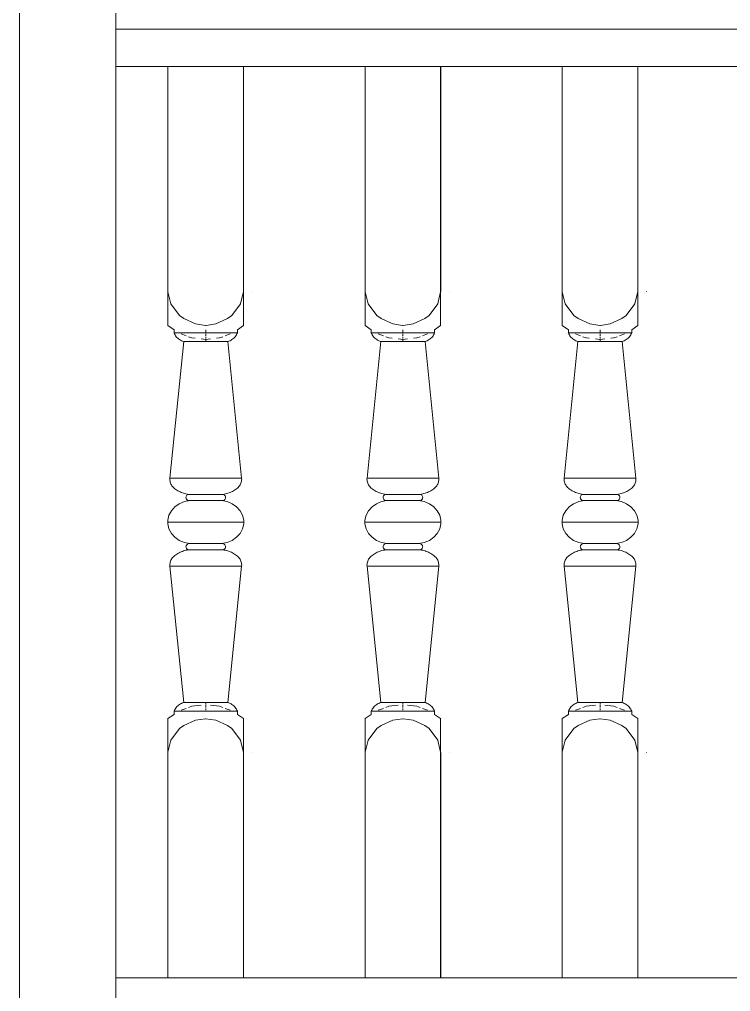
# Model space of a CAD drawing. Header units: inches. Extents: x 16.2 to 49.2, y 7.1 to 20.7.
# Drawn here: x 31.523 to 32.169, y 15.72 to 16.603 of the extents above; entities that cross this region are included whole.
import ezdxf

# ---------------------------------------------------------------- set-up
doc = ezdxf.new("R2010")
doc.units = ezdxf.units.IN
doc.header["$MEASUREMENT"] = 0
doc.layers.add('0inne_gulv', color=252, linetype='Continuous', lineweight=13)

# ---------------------------------------------------------------- blocks, each defined once
blk = doc.blocks.new('DEREK SMALL HOUSE fr')
for p, q in [((-2.19383, -2.69894), (-2.19383, -1.53596)), ((-2.10617, -1.58755), (-2.10617, -1.60499)), ((-2.10617, -1.63888), (-2.10617, -1.60499)), ((-2.10617, -1.60499), (-0.79627, -1.60499)), ((-2.10617, -1.63888), (-2.05891, -1.63888)), ((-2.10617, -2.46674), (-2.10617, -1.63888)), ((-2.10617, -1.63888), (-2.05891, -1.63888)), ((-2.05891, -1.63888), (-1.99029, -1.63888)), ((-2.05891, -1.63888), (-2.05891, -1.84371)), ((-1.99029, -1.84342), (-1.99029, -1.63888)), ((-1.99029, -1.63888), (-1.99024, -1.63888)), ((-1.99029, -1.63888), (-1.87981, -1.63888)), ((-1.99024, -1.84342), (-1.99024, -1.63888)), ((-1.99024, -1.63888), (-1.87981, -1.63888)), ((-1.99024, -1.84342), (-1.99024, -1.63888)), ((-1.87981, -1.63888), (-1.8112, -1.63888)), ((-1.87981, -1.63888), (-1.87981, -1.84371)), ((-1.8112, -1.84342), (-1.8112, -1.63888)), ((-1.8112, -1.63888), (-1.81114, -1.63888)), ((-1.8112, -1.63888), (-1.70072, -1.63888)), ((-1.81114, -1.84342), (-1.81114, -1.63888)), ((-1.81114, -1.63888), (-1.70072, -1.63888)), ((-1.81114, -1.84342), (-1.81114, -1.63888)), ((-1.70072, -1.63888), (-1.6321, -1.63888)), ((-1.70072, -1.63888), (-1.70072, -1.84371)), ((-1.6321, -1.84342), (-1.6321, -1.63888)), ((-1.6321, -1.63888), (-1.63205, -1.63888)), ((-1.6321, -1.63888), (-1.52162, -1.63888)), ((-1.63205, -1.84342), (-1.63205, -1.63888)), ((-1.63205, -1.63888), (-1.52162, -1.63888)), ((-1.63205, -1.84342), (-1.63205, -1.63888)), ((-2.05628, -1.85467), (-2.05891, -1.84371)), ((-2.05891, -1.87426), (-2.05891, -1.84371)), ((-1.99029, -1.8438), (-1.99259, -1.85321)), ((-1.99029, -1.84342), (-1.99031, -1.84349)), ((-1.99029, -1.84346), (-1.99031, -1.84349)), ((-1.99031, -1.84349), (-1.99029, -1.84361)), ((-1.99024, -1.84342), (-1.99029, -1.84342)), ((-1.99029, -1.84346), (-1.99029, -1.84342)), ((-1.99029, -1.84359), (-1.99029, -1.84342)), ((-1.99024, -1.84342), (-1.99029, -1.84342)), ((-1.99029, -1.84366), (-1.99029, -1.84359)), ((-1.99029, -1.84361), (-1.99029, -1.84366)), ((-1.99029, -1.84371), (-1.99029, -1.84366)), ((-1.99029, -1.8438), (-1.99029, -1.84371)), ((-1.99029, -1.87426), (-1.99029, -1.8438)), ((-1.99027, -1.84342), (-1.99024, -1.84342)), ((-1.98256, -1.84342), (-1.98253, -1.84342)), ((-1.87718, -1.85467), (-1.87981, -1.84371)), ((-1.87981, -1.87426), (-1.87981, -1.84371)), ((-1.8112, -1.8438), (-1.81349, -1.85321)), ((-1.8112, -1.84342), (-1.81122, -1.84349)), ((-1.8112, -1.84346), (-1.81122, -1.84349)), ((-1.81122, -1.84349), (-1.8112, -1.84361)), ((-1.81114, -1.84342), (-1.8112, -1.84342)), ((-1.8112, -1.84346), (-1.8112, -1.84342)), ((-1.8112, -1.84359), (-1.8112, -1.84342)), ((-1.81114, -1.84342), (-1.8112, -1.84342)), ((-1.8112, -1.84366), (-1.8112, -1.84359)), ((-1.8112, -1.84361), (-1.8112, -1.84366)), ((-1.8112, -1.84371), (-1.8112, -1.84366)), ((-1.8112, -1.8438), (-1.8112, -1.84371)), ((-1.8112, -1.87426), (-1.8112, -1.8438)), ((-1.81117, -1.84342), (-1.81114, -1.84342)), ((-1.80346, -1.84342), (-1.80343, -1.84342)), ((-1.69809, -1.85467), (-1.70072, -1.84371)), ((-1.70072, -1.87426), (-1.70072, -1.84371)), ((-1.6321, -1.8438), (-1.6344, -1.85321)), ((-1.6321, -1.84342), (-1.63212, -1.84349)), ((-1.6321, -1.84346), (-1.63212, -1.84349)), ((-1.63212, -1.84349), (-1.6321, -1.84361)), ((-1.63205, -1.84342), (-1.6321, -1.84342)), ((-1.6321, -1.84346), (-1.6321, -1.84342)), ((-1.6321, -1.84359), (-1.6321, -1.84342)), ((-1.63205, -1.84342), (-1.6321, -1.84342)), ((-1.6321, -1.84366), (-1.6321, -1.84359)), ((-1.6321, -1.84361), (-1.6321, -1.84366)), ((-1.6321, -1.84371), (-1.6321, -1.84366)), ((-1.6321, -1.8438), (-1.6321, -1.84371)), ((-1.6321, -1.87426), (-1.6321, -1.8438)), ((-1.63208, -1.84342), (-1.63205, -1.84342)), ((-1.62437, -1.84342), (-1.62434, -1.84342)), ((-1.99259, -1.85321), (-1.99293, -1.85467)), ((-1.81349, -1.85321), (-1.81384, -1.85467)), ((-1.6344, -1.85321), (-1.63474, -1.85467)), ((-2.05628, -1.85467), (-2.04839, -1.86519)), ((-1.99293, -1.85467), (-2.00082, -1.86519)), ((-1.99029, -1.85758), (-1.99024, -1.85758)), ((-1.87718, -1.85467), (-1.8693, -1.86519)), ((-1.81384, -1.85467), (-1.82172, -1.86519)), ((-1.8112, -1.85758), (-1.81114, -1.85758)), ((-1.69809, -1.85467), (-1.6902, -1.86519)), ((-1.63474, -1.85467), (-1.64263, -1.86519)), ((-1.6321, -1.85758), (-1.63205, -1.85758)), ((-2.04839, -1.86519), (-2.04442, -1.86804)), ((-2.04442, -1.86804), (-2.0338, -1.87285)), ((-2.00479, -1.86804), (-2.01541, -1.87285)), ((-2.00479, -1.86804), (-2.00082, -1.86519)), ((-1.8693, -1.86519), (-1.86533, -1.86804)), ((-1.86533, -1.86804), (-1.85471, -1.87285)), ((-1.82569, -1.86804), (-1.83631, -1.87285)), ((-1.82569, -1.86804), (-1.82172, -1.86519)), ((-1.6902, -1.86519), (-1.68623, -1.86804)), ((-1.68623, -1.86804), (-1.67561, -1.87285)), ((-1.6466, -1.86804), (-1.65722, -1.87285)), ((-1.6466, -1.86804), (-1.64263, -1.86519)), ((-2.05897, -1.87422), (-2.05891, -1.87426)), ((-2.05891, -1.87426), (-2.05328, -1.87815)), ((-2.05328, -1.87815), (-2.05328, -1.881)), ((-2.02491, -1.87422), (-2.0338, -1.87285)), ((-2.02461, -1.87425), (-2.02491, -1.87422)), ((-2.02461, -1.87425), (-2.0243, -1.87422)), ((-2.02461, -1.87425), (-2.02461, -1.87422)), ((-2.02457, -1.87813), (-2.02457, -1.881)), ((-2.01541, -1.87285), (-2.0243, -1.87422)), ((-1.99586, -1.8781), (-1.99029, -1.87426)), ((-1.99586, -1.8781), (-1.99586, -1.881)), ((-1.99029, -1.87426), (-1.99024, -1.87422)), ((-1.87987, -1.87422), (-1.87981, -1.87426)), ((-1.87981, -1.87426), (-1.87419, -1.87815)), ((-1.87419, -1.87815), (-1.87419, -1.881)), ((-1.84581, -1.87422), (-1.85471, -1.87285)), ((-1.84551, -1.87425), (-1.84581, -1.87422)), ((-1.84551, -1.87425), (-1.84521, -1.87422)), ((-1.84551, -1.87425), (-1.84551, -1.87422)), ((-1.84548, -1.87813), (-1.84548, -1.881)), ((-1.83631, -1.87285), (-1.84521, -1.87422)), ((-1.81677, -1.8781), (-1.8112, -1.87426)), ((-1.81677, -1.8781), (-1.81676, -1.881)), ((-1.8112, -1.87426), (-1.81115, -1.87422)), ((-1.70078, -1.87422), (-1.70072, -1.87426)), ((-1.70072, -1.87426), (-1.69509, -1.87815)), ((-1.69509, -1.87815), (-1.69509, -1.881)), ((-1.66672, -1.87422), (-1.67561, -1.87285)), ((-1.66642, -1.87425), (-1.66672, -1.87422)), ((-1.66642, -1.87425), (-1.66611, -1.87422)), ((-1.66642, -1.87425), (-1.66642, -1.87422)), ((-1.66638, -1.87813), (-1.66638, -1.881)), ((-1.65722, -1.87285), (-1.66611, -1.87422)), ((-1.63767, -1.8781), (-1.6321, -1.87426)), ((-1.63767, -1.8781), (-1.63767, -1.881)), ((-1.6321, -1.87426), (-1.63205, -1.87422)), ((-2.04464, -1.88887), (-2.05717, -2.01288)), ((-2.05328, -1.881), (-2.05292, -1.8819)), ((-2.05328, -1.881), (-2.02457, -1.881)), ((-2.05292, -1.8819), (-2.05248, -1.88277)), ((-2.05248, -1.88277), (-2.05196, -1.8836)), ((-2.05196, -1.8836), (-2.05138, -1.8844)), ((-2.05138, -1.8844), (-2.05072, -1.88515)), ((-2.05072, -1.88515), (-2.05001, -1.88586)), ((-2.05001, -1.88586), (-2.04923, -1.88651)), ((-2.04923, -1.88651), (-2.0484, -1.88711)), ((-2.0484, -1.88711), (-2.04752, -1.88765)), ((-2.04752, -1.88765), (-2.0466, -1.88812)), ((-2.04693, -1.8819), (-2.04235, -1.8836)), ((-2.0466, -1.88812), (-2.04563, -1.88853)), ((-2.04563, -1.88853), (-2.04464, -1.88887)), ((-2.0045, -1.88887), (-2.04464, -1.88887)), ((-2.04021, -1.8844), (-2.03721, -1.88552)), ((-2.03721, -1.88552), (-2.03434, -1.88586)), ((-2.02885, -1.88651), (-2.02465, -1.88701)), ((-2.02457, -1.881), (-1.99586, -1.881)), ((-2.02457, -1.8836), (-2.02457, -1.8819)), ((-2.02457, -1.88586), (-2.02457, -1.8844)), ((-2.02457, -1.88701), (-2.02037, -1.88651)), ((-2.02457, -1.88701), (-2.02457, -1.88651)), ((-2.02457, -1.88887), (-2.02457, -1.88701)), ((-2.01487, -1.88586), (-2.012, -1.88552)), ((-2.012, -1.88552), (-2.009, -1.8844)), ((-2.00686, -1.8836), (-2.00228, -1.8819)), ((-2.00351, -1.88853), (-2.0045, -1.88887)), ((-2.0045, -1.88887), (-1.99197, -2.01288)), ((-2.00255, -1.88812), (-2.00351, -1.88853)), ((-2.00162, -1.88765), (-2.00255, -1.88812)), ((-2.00074, -1.88711), (-2.00162, -1.88765)), ((-1.99991, -1.88651), (-2.00074, -1.88711)), ((-1.99914, -1.88586), (-1.99991, -1.88651)), ((-1.99842, -1.88515), (-1.99914, -1.88586)), ((-1.99777, -1.8844), (-1.99842, -1.88515)), ((-1.99718, -1.8836), (-1.99777, -1.8844)), ((-1.99666, -1.88277), (-1.99718, -1.8836)), ((-1.99622, -1.8819), (-1.99666, -1.88277)), ((-1.99586, -1.881), (-1.99622, -1.8819)), ((-1.86554, -1.88887), (-1.87808, -2.01288)), ((-1.87419, -1.881), (-1.87382, -1.8819)), ((-1.87419, -1.881), (-1.84548, -1.881)), ((-1.87382, -1.8819), (-1.87338, -1.88277)), ((-1.87338, -1.88277), (-1.87287, -1.8836)), ((-1.87287, -1.8836), (-1.87228, -1.8844)), ((-1.87228, -1.8844), (-1.87163, -1.88515)), ((-1.87163, -1.88515), (-1.87091, -1.88586)), ((-1.87091, -1.88586), (-1.87013, -1.88651)), ((-1.87013, -1.88651), (-1.8693, -1.88711)), ((-1.8693, -1.88711), (-1.86842, -1.88765)), ((-1.86842, -1.88765), (-1.8675, -1.88812)), ((-1.86784, -1.8819), (-1.86326, -1.8836)), ((-1.8675, -1.88812), (-1.86654, -1.88853)), ((-1.86654, -1.88853), (-1.86554, -1.88887)), ((-1.82541, -1.88887), (-1.86554, -1.88887)), ((-1.86112, -1.8844), (-1.85812, -1.88552)), ((-1.85812, -1.88552), (-1.85525, -1.88586)), ((-1.84975, -1.88651), (-1.84555, -1.88701)), ((-1.84548, -1.881), (-1.81676, -1.881)), ((-1.84548, -1.8836), (-1.84548, -1.8819)), ((-1.84548, -1.88586), (-1.84548, -1.8844)), ((-1.84548, -1.88701), (-1.84548, -1.88651)), ((-1.84548, -1.88887), (-1.84548, -1.88701)), ((-1.84547, -1.88701), (-1.84127, -1.88651)), ((-1.83577, -1.88586), (-1.83291, -1.88552)), ((-1.83291, -1.88552), (-1.8299, -1.8844)), ((-1.82776, -1.8836), (-1.82319, -1.8819)), ((-1.82441, -1.88853), (-1.82541, -1.88887)), ((-1.82541, -1.88887), (-1.81288, -2.01288)), ((-1.82345, -1.88812), (-1.82441, -1.88853)), ((-1.82253, -1.88765), (-1.82345, -1.88812)), ((-1.82165, -1.88711), (-1.82253, -1.88765)), ((-1.82082, -1.88651), (-1.82165, -1.88711)), ((-1.82004, -1.88586), (-1.82082, -1.88651)), ((-1.81933, -1.88515), (-1.82004, -1.88586)), ((-1.81867, -1.8844), (-1.81933, -1.88515)), ((-1.81809, -1.8836), (-1.81867, -1.8844)), ((-1.81757, -1.88277), (-1.81809, -1.8836)), ((-1.81713, -1.8819), (-1.81757, -1.88277)), ((-1.81676, -1.881), (-1.81713, -1.8819)), ((-1.68645, -1.88887), (-1.69898, -2.01288)), ((-1.69509, -1.881), (-1.69473, -1.8819)), ((-1.69509, -1.881), (-1.66638, -1.881)), ((-1.69473, -1.8819), (-1.69429, -1.88277)), ((-1.69429, -1.88277), (-1.69377, -1.8836)), ((-1.69377, -1.8836), (-1.69319, -1.8844)), ((-1.69319, -1.8844), (-1.69253, -1.88515)), ((-1.69253, -1.88515), (-1.69182, -1.88586)), ((-1.69182, -1.88586), (-1.69104, -1.88651)), ((-1.69104, -1.88651), (-1.69021, -1.88711)), ((-1.69021, -1.88711), (-1.68933, -1.88765)), ((-1.68933, -1.88765), (-1.68841, -1.88812)), ((-1.68874, -1.8819), (-1.68416, -1.8836)), ((-1.68841, -1.88812), (-1.68744, -1.88853)), ((-1.68744, -1.88853), (-1.68645, -1.88887)), ((-1.64631, -1.88887), (-1.68645, -1.88887)), ((-1.68203, -1.8844), (-1.67902, -1.88552)), ((-1.67902, -1.88552), (-1.67615, -1.88586)), ((-1.67066, -1.88651), (-1.66646, -1.88701)), ((-1.66638, -1.881), (-1.63767, -1.881)), ((-1.66638, -1.8836), (-1.66638, -1.8819)), ((-1.66638, -1.88586), (-1.66638, -1.8844)), ((-1.66638, -1.88701), (-1.66218, -1.88651)), ((-1.66638, -1.88701), (-1.66638, -1.88651)), ((-1.66638, -1.88887), (-1.66638, -1.88701)), ((-1.65668, -1.88586), (-1.65381, -1.88552)), ((-1.65381, -1.88552), (-1.65081, -1.8844)), ((-1.64867, -1.8836), (-1.64409, -1.8819)), ((-1.64532, -1.88853), (-1.64631, -1.88887)), ((-1.64631, -1.88887), (-1.63378, -2.01288)), ((-1.64436, -1.88812), (-1.64532, -1.88853)), ((-1.64343, -1.88765), (-1.64436, -1.88812)), ((-1.64255, -1.88711), (-1.64343, -1.88765)), ((-1.64172, -1.88651), (-1.64255, -1.88711)), ((-1.64095, -1.88586), (-1.64172, -1.88651)), ((-1.64023, -1.88515), (-1.64095, -1.88586)), ((-1.63958, -1.8844), (-1.64023, -1.88515)), ((-1.63899, -1.8836), (-1.63958, -1.8844)), ((-1.63848, -1.88277), (-1.63899, -1.8836)), ((-1.63803, -1.8819), (-1.63848, -1.88277)), ((-1.63767, -1.881), (-1.63803, -1.8819)), ((-2.05717, -2.01288), (-2.0572, -2.01379)), ((-2.05717, -2.01288), (-1.99197, -2.01288)), ((-1.99197, -2.01288), (-1.99194, -2.01379)), ((-1.87808, -2.01288), (-1.87811, -2.01379)), ((-1.87808, -2.01288), (-1.81288, -2.01288)), ((-1.81288, -2.01288), (-1.81284, -2.01379)), ((-1.69898, -2.01288), (-1.69902, -2.01379)), ((-1.69898, -2.01288), (-1.63378, -2.01288)), ((-1.63378, -2.01288), (-1.63375, -2.01379)), ((-2.0572, -2.01379), (-2.05716, -2.0147)), ((-2.05716, -2.0147), (-2.05703, -2.0156)), ((-2.05703, -2.0156), (-2.05682, -2.0165)), ((-2.05682, -2.0165), (-2.05654, -2.01737)), ((-2.05654, -2.01737), (-2.05618, -2.01822)), ((-2.05618, -2.01822), (-2.05574, -2.01904)), ((-2.05574, -2.01904), (-2.05524, -2.01983)), ((-2.05524, -2.01983), (-2.05466, -2.02059)), ((-2.05466, -2.02059), (-2.05402, -2.02129)), ((-2.05402, -2.02129), (-2.05332, -2.02195)), ((-2.05332, -2.02195), (-2.05257, -2.02256)), ((-1.99582, -2.02195), (-1.99657, -2.02256)), ((-1.99512, -2.02129), (-1.99582, -2.02195)), ((-1.99448, -2.02059), (-1.99512, -2.02129)), ((-1.99391, -2.01983), (-1.99448, -2.02059)), ((-1.9934, -2.01904), (-1.99391, -2.01983)), ((-1.99297, -2.01822), (-1.9934, -2.01904)), ((-1.9926, -2.01737), (-1.99297, -2.01822)), ((-1.99232, -2.0165), (-1.9926, -2.01737)), ((-1.99211, -2.0156), (-1.99232, -2.0165)), ((-1.99199, -2.0147), (-1.99211, -2.0156)), ((-1.99194, -2.01379), (-1.99199, -2.0147)), ((-1.87811, -2.01379), (-1.87806, -2.0147)), ((-1.87806, -2.0147), (-1.87793, -2.0156)), ((-1.87793, -2.0156), (-1.87773, -2.0165)), ((-1.87773, -2.0165), (-1.87744, -2.01737)), ((-1.87744, -2.01737), (-1.87708, -2.01822)), ((-1.87708, -2.01822), (-1.87665, -2.01904)), ((-1.87665, -2.01904), (-1.87614, -2.01983)), ((-1.87614, -2.01983), (-1.87557, -2.02059)), ((-1.87557, -2.02059), (-1.87493, -2.02129)), ((-1.87493, -2.02129), (-1.87423, -2.02195)), ((-1.87423, -2.02195), (-1.87347, -2.02256)), ((-1.81672, -2.02195), (-1.81748, -2.02256)), ((-1.81603, -2.02129), (-1.81672, -2.02195)), ((-1.81539, -2.02059), (-1.81603, -2.02129)), ((-1.81481, -2.01983), (-1.81539, -2.02059)), ((-1.81431, -2.01904), (-1.81481, -2.01983)), ((-1.81387, -2.01822), (-1.81431, -2.01904)), ((-1.81351, -2.01737), (-1.81387, -2.01822)), ((-1.81322, -2.0165), (-1.81351, -2.01737)), ((-1.81302, -2.0156), (-1.81322, -2.0165)), ((-1.81289, -2.0147), (-1.81302, -2.0156)), ((-1.81284, -2.01379), (-1.81289, -2.0147)), ((-1.69902, -2.01379), (-1.69897, -2.0147)), ((-1.69897, -2.0147), (-1.69884, -2.0156)), ((-1.69884, -2.0156), (-1.69863, -2.0165)), ((-1.69863, -2.0165), (-1.69835, -2.01737)), ((-1.69835, -2.01737), (-1.69799, -2.01822)), ((-1.69799, -2.01822), (-1.69755, -2.01904)), ((-1.69755, -2.01904), (-1.69705, -2.01983)), ((-1.69705, -2.01983), (-1.69647, -2.02059)), ((-1.69647, -2.02059), (-1.69583, -2.02129)), ((-1.69583, -2.02129), (-1.69513, -2.02195)), ((-1.69513, -2.02195), (-1.69438, -2.02256)), ((-1.63763, -2.02195), (-1.63838, -2.02256)), ((-1.63693, -2.02129), (-1.63763, -2.02195)), ((-1.63629, -2.02059), (-1.63693, -2.02129)), ((-1.63572, -2.01983), (-1.63629, -2.02059)), ((-1.63521, -2.01904), (-1.63572, -2.01983)), ((-1.63478, -2.01822), (-1.63521, -2.01904)), ((-1.63442, -2.01737), (-1.63478, -2.01822)), ((-1.63413, -2.0165), (-1.63442, -2.01737)), ((-1.63392, -2.0156), (-1.63413, -2.0165)), ((-1.6338, -2.0147), (-1.63392, -2.0156)), ((-1.63375, -2.01379), (-1.6338, -2.0147)), ((-2.05257, -2.02256), (-2.05168, -2.0232)), ((-2.05168, -2.0232), (-2.05076, -2.0238)), ((-2.05076, -2.0238), (-2.04981, -2.02436)), ((-2.04981, -2.02436), (-2.04883, -2.02488)), ((-2.04883, -2.02488), (-2.04784, -2.02537)), ((-2.04784, -2.02537), (-2.04681, -2.02582)), ((-2.04681, -2.02582), (-2.04577, -2.02623)), ((-2.04577, -2.02623), (-2.04471, -2.02659)), ((-2.04471, -2.02659), (-2.04363, -2.02692)), ((-2.04363, -2.02692), (-2.04254, -2.0272)), ((-2.04242, -2.0296), (-2.04255, -2.0303)), ((-2.04255, -2.0303), (-2.04248, -2.031)), ((-2.04254, -2.0272), (-2.04144, -2.02744)), ((-2.04211, -2.02895), (-2.04242, -2.0296)), ((-2.04164, -2.02839), (-2.04211, -2.02895)), ((-2.04103, -2.02794), (-2.04164, -2.02839)), ((-2.04144, -2.02744), (-2.04032, -2.02764)), ((-2.04032, -2.02764), (-2.04103, -2.02794)), ((-2.04032, -2.02764), (-2.00882, -2.02764)), ((-2.0077, -2.02744), (-2.00882, -2.02764)), ((-2.00882, -2.02764), (-2.00811, -2.02794)), ((-2.00811, -2.02794), (-2.0075, -2.02839)), ((-2.0066, -2.0272), (-2.0077, -2.02744)), ((-2.0075, -2.02839), (-2.00703, -2.02895)), ((-2.00703, -2.02895), (-2.00672, -2.0296)), ((-2.00672, -2.0296), (-2.0066, -2.0303)), ((-2.0066, -2.0303), (-2.00666, -2.031)), ((-2.00551, -2.02692), (-2.0066, -2.0272)), ((-2.00443, -2.02659), (-2.00551, -2.02692)), ((-2.00337, -2.02623), (-2.00443, -2.02659)), ((-2.00233, -2.02582), (-2.00337, -2.02623)), ((-2.00131, -2.02537), (-2.00233, -2.02582)), ((-2.00031, -2.02488), (-2.00131, -2.02537)), ((-1.99933, -2.02436), (-2.00031, -2.02488)), ((-1.99839, -2.0238), (-1.99933, -2.02436)), ((-1.99746, -2.0232), (-1.99839, -2.0238)), ((-1.99657, -2.02256), (-1.99746, -2.0232)), ((-1.87347, -2.02256), (-1.87258, -2.0232)), ((-1.87258, -2.0232), (-1.87166, -2.0238)), ((-1.87166, -2.0238), (-1.87071, -2.02436)), ((-1.87071, -2.02436), (-1.86974, -2.02488)), ((-1.86974, -2.02488), (-1.86874, -2.02537)), ((-1.86874, -2.02537), (-1.86772, -2.02582)), ((-1.86772, -2.02582), (-1.86668, -2.02623)), ((-1.86668, -2.02623), (-1.86562, -2.02659)), ((-1.86562, -2.02659), (-1.86454, -2.02692)), ((-1.86454, -2.02692), (-1.86345, -2.0272)), ((-1.86345, -2.0272), (-1.86234, -2.02744)), ((-1.86333, -2.0296), (-1.86345, -2.0303)), ((-1.86345, -2.0303), (-1.86338, -2.031)), ((-1.86302, -2.02895), (-1.86333, -2.0296)), ((-1.86255, -2.02839), (-1.86302, -2.02895)), ((-1.86194, -2.02794), (-1.86255, -2.02839)), ((-1.86234, -2.02744), (-1.86123, -2.02764)), ((-1.86123, -2.02764), (-1.86194, -2.02794)), ((-1.86123, -2.02764), (-1.82972, -2.02764)), ((-1.82861, -2.02744), (-1.82972, -2.02764)), ((-1.82972, -2.02764), (-1.82901, -2.02794)), ((-1.82901, -2.02794), (-1.82841, -2.02839)), ((-1.82751, -2.0272), (-1.82861, -2.02744)), ((-1.82841, -2.02839), (-1.82793, -2.02895)), ((-1.82793, -2.02895), (-1.82763, -2.0296)), ((-1.82763, -2.0296), (-1.8275, -2.0303)), ((-1.8275, -2.0303), (-1.82757, -2.031)), ((-1.82641, -2.02692), (-1.82751, -2.0272)), ((-1.82534, -2.02659), (-1.82641, -2.02692)), ((-1.82428, -2.02623), (-1.82534, -2.02659)), ((-1.82323, -2.02582), (-1.82428, -2.02623)), ((-1.82221, -2.02537), (-1.82323, -2.02582)), ((-1.82121, -2.02488), (-1.82221, -2.02537)), ((-1.82024, -2.02436), (-1.82121, -2.02488)), ((-1.81929, -2.0238), (-1.82024, -2.02436)), ((-1.81837, -2.0232), (-1.81929, -2.0238)), ((-1.81748, -2.02256), (-1.81837, -2.0232)), ((-1.69438, -2.02256), (-1.69349, -2.0232)), ((-1.69349, -2.0232), (-1.69257, -2.0238)), ((-1.69257, -2.0238), (-1.69162, -2.02436)), ((-1.69162, -2.02436), (-1.69065, -2.02488)), ((-1.69065, -2.02488), (-1.68965, -2.02537)), ((-1.68965, -2.02537), (-1.68863, -2.02582)), ((-1.68863, -2.02582), (-1.68758, -2.02623)), ((-1.68758, -2.02623), (-1.68652, -2.02659)), ((-1.68652, -2.02659), (-1.68545, -2.02692)), ((-1.68545, -2.02692), (-1.68435, -2.0272)), ((-1.68423, -2.0296), (-1.68436, -2.0303)), ((-1.68436, -2.0303), (-1.68429, -2.031)), ((-1.68435, -2.0272), (-1.68325, -2.02744)), ((-1.68393, -2.02895), (-1.68423, -2.0296)), ((-1.68345, -2.02839), (-1.68393, -2.02895)), ((-1.68284, -2.02794), (-1.68345, -2.02839)), ((-1.68325, -2.02744), (-1.68213, -2.02764)), ((-1.68213, -2.02764), (-1.68284, -2.02794)), ((-1.68213, -2.02764), (-1.65063, -2.02764)), ((-1.64952, -2.02744), (-1.65063, -2.02764)), ((-1.65063, -2.02764), (-1.64992, -2.02794)), ((-1.64992, -2.02794), (-1.64931, -2.02839)), ((-1.64841, -2.0272), (-1.64952, -2.02744)), ((-1.64931, -2.02839), (-1.64884, -2.02895)), ((-1.64884, -2.02895), (-1.64853, -2.0296)), ((-1.64853, -2.0296), (-1.64841, -2.0303)), ((-1.64841, -2.0303), (-1.64847, -2.031)), ((-1.64732, -2.02692), (-1.64841, -2.0272)), ((-1.64624, -2.02659), (-1.64732, -2.02692)), ((-1.64518, -2.02623), (-1.64624, -2.02659)), ((-1.64414, -2.02582), (-1.64518, -2.02623)), ((-1.64312, -2.02537), (-1.64414, -2.02582)), ((-1.64212, -2.02488), (-1.64312, -2.02537)), ((-1.64114, -2.02436), (-1.64212, -2.02488)), ((-1.6402, -2.0238), (-1.64114, -2.02436)), ((-1.63928, -2.0232), (-1.6402, -2.0238)), ((-1.63838, -2.02256), (-1.63928, -2.0232)), ((-2.0526, -2.03898), (-2.05579, -2.04253)), ((-2.04859, -2.03617), (-2.0526, -2.03898)), ((-2.04398, -2.03424), (-2.04859, -2.03617)), ((-2.039, -2.03331), (-2.04398, -2.03424)), ((-2.04248, -2.031), (-2.04223, -2.03167)), ((-2.04223, -2.03167), (-2.0418, -2.03227)), ((-2.0418, -2.03227), (-2.04123, -2.03275)), ((-2.04123, -2.03275), (-2.04055, -2.0331)), ((-2.04055, -2.0331), (-2.03979, -2.03329)), ((-2.03979, -2.03329), (-2.039, -2.03331)), ((-2.039, -2.03331), (-2.01014, -2.03331)), ((-2.00935, -2.03329), (-2.01014, -2.03331)), ((-2.01014, -2.03331), (-2.00516, -2.03424)), ((-2.0086, -2.0331), (-2.00935, -2.03329)), ((-2.00791, -2.03275), (-2.0086, -2.0331)), ((-2.00734, -2.03227), (-2.00791, -2.03275)), ((-2.00692, -2.03167), (-2.00734, -2.03227)), ((-2.00666, -2.031), (-2.00692, -2.03167)), ((-2.00516, -2.03424), (-2.00055, -2.03617)), ((-2.00055, -2.03617), (-1.99654, -2.03898)), ((-1.99654, -2.03898), (-1.99335, -2.04253)), ((-1.87351, -2.03898), (-1.8767, -2.04253)), ((-1.8695, -2.03617), (-1.87351, -2.03898)), ((-1.86489, -2.03424), (-1.8695, -2.03617)), ((-1.85991, -2.03331), (-1.86489, -2.03424)), ((-1.86338, -2.031), (-1.86313, -2.03167)), ((-1.86313, -2.03167), (-1.86271, -2.03227)), ((-1.86271, -2.03227), (-1.86214, -2.03275)), ((-1.86214, -2.03275), (-1.86145, -2.0331)), ((-1.86145, -2.0331), (-1.86069, -2.03329)), ((-1.86069, -2.03329), (-1.85991, -2.03331)), ((-1.85991, -2.03331), (-1.83104, -2.03331)), ((-1.83026, -2.03329), (-1.83104, -2.03331)), ((-1.83104, -2.03331), (-1.82607, -2.03424)), ((-1.8295, -2.0331), (-1.83026, -2.03329)), ((-1.82882, -2.03275), (-1.8295, -2.0331)), ((-1.82825, -2.03227), (-1.82882, -2.03275)), ((-1.82782, -2.03167), (-1.82825, -2.03227)), ((-1.82757, -2.031), (-1.82782, -2.03167)), ((-1.82607, -2.03424), (-1.82145, -2.03617)), ((-1.82145, -2.03617), (-1.81745, -2.03898)), ((-1.81745, -2.03898), (-1.81426, -2.04253)), ((-1.69441, -2.03898), (-1.6976, -2.04253)), ((-1.6904, -2.03617), (-1.69441, -2.03898)), ((-1.68579, -2.03424), (-1.6904, -2.03617)), ((-1.68081, -2.03331), (-1.68579, -2.03424)), ((-1.68429, -2.031), (-1.68404, -2.03167)), ((-1.68404, -2.03167), (-1.68361, -2.03227)), ((-1.68361, -2.03227), (-1.68304, -2.03275)), ((-1.68304, -2.03275), (-1.68236, -2.0331)), ((-1.68236, -2.0331), (-1.6816, -2.03329)), ((-1.6816, -2.03329), (-1.68081, -2.03331)), ((-1.68081, -2.03331), (-1.65195, -2.03331)), ((-1.65116, -2.03329), (-1.65195, -2.03331)), ((-1.65195, -2.03331), (-1.64697, -2.03424)), ((-1.65041, -2.0331), (-1.65116, -2.03329)), ((-1.64972, -2.03275), (-1.65041, -2.0331)), ((-1.64915, -2.03227), (-1.64972, -2.03275)), ((-1.64873, -2.03167), (-1.64915, -2.03227)), ((-1.64847, -2.031), (-1.64873, -2.03167)), ((-1.64697, -2.03424), (-1.64236, -2.03617)), ((-1.64236, -2.03617), (-1.63835, -2.03898)), ((-1.63835, -2.03898), (-1.63516, -2.04253)), ((-2.058, -2.04664), (-2.05912, -2.05109)), ((-2.05579, -2.04253), (-2.058, -2.04664)), ((-1.99335, -2.04253), (-1.99114, -2.04664)), ((-1.99114, -2.04664), (-1.99002, -2.05109)), ((-1.87891, -2.04664), (-1.88003, -2.05109)), ((-1.8767, -2.04253), (-1.87891, -2.04664)), ((-1.81426, -2.04253), (-1.81204, -2.04664)), ((-1.81204, -2.04664), (-1.81093, -2.05109)), ((-1.69981, -2.04664), (-1.70093, -2.05109)), ((-1.6976, -2.04253), (-1.69981, -2.04664)), ((-1.63516, -2.04253), (-1.63295, -2.04664)), ((-1.63295, -2.04664), (-1.63183, -2.05109)), ((-2.05912, -2.05109), (-2.05911, -2.05281)), ((-2.05912, -2.05452), (-2.05911, -2.05281)), ((-2.058, -2.05898), (-2.05912, -2.05452)), ((-1.99004, -2.05281), (-2.05911, -2.05281)), ((-1.99114, -2.05898), (-1.99002, -2.05452)), ((-1.99002, -2.05109), (-1.99004, -2.05281)), ((-1.99002, -2.05452), (-1.99004, -2.05281)), ((-1.88003, -2.05109), (-1.88001, -2.05281)), ((-1.88003, -2.05452), (-1.88001, -2.05281)), ((-1.87891, -2.05898), (-1.88003, -2.05452)), ((-1.81094, -2.05281), (-1.88001, -2.05281)), ((-1.81204, -2.05898), (-1.81093, -2.05452)), ((-1.81093, -2.05109), (-1.81094, -2.05281)), ((-1.81093, -2.05452), (-1.81094, -2.05281)), ((-1.70093, -2.05109), (-1.70092, -2.05281)), ((-1.70093, -2.05452), (-1.70092, -2.05281)), ((-1.69981, -2.05898), (-1.70093, -2.05452)), ((-1.63185, -2.05281), (-1.70092, -2.05281)), ((-1.63295, -2.05898), (-1.63183, -2.05452)), ((-1.63183, -2.05109), (-1.63185, -2.05281)), ((-1.63183, -2.05452), (-1.63185, -2.05281)), ((-2.05579, -2.06309), (-2.058, -2.05898)), ((-2.0526, -2.06664), (-2.05579, -2.06309)), ((-1.99654, -2.06664), (-1.99335, -2.06309)), ((-1.99335, -2.06309), (-1.99114, -2.05898)), ((-1.8767, -2.06309), (-1.87891, -2.05898)), ((-1.87351, -2.06664), (-1.8767, -2.06309)), ((-1.81745, -2.06664), (-1.81426, -2.06309)), ((-1.81426, -2.06309), (-1.81204, -2.05898)), ((-1.6976, -2.06309), (-1.69981, -2.05898)), ((-1.69441, -2.06664), (-1.6976, -2.06309)), ((-1.63835, -2.06664), (-1.63516, -2.06309)), ((-1.63516, -2.06309), (-1.63295, -2.05898)), ((-2.04859, -2.06945), (-2.0526, -2.06664)), ((-2.04398, -2.07137), (-2.04859, -2.06945)), ((-2.039, -2.07231), (-2.04398, -2.07137)), ((-2.04255, -2.07532), (-2.04248, -2.07461)), ((-2.04248, -2.07461), (-2.04223, -2.07395)), ((-2.04223, -2.07395), (-2.0418, -2.07335)), ((-2.0418, -2.07335), (-2.04123, -2.07287)), ((-2.04123, -2.07287), (-2.04055, -2.07252)), ((-2.04055, -2.07252), (-2.03979, -2.07233)), ((-2.03979, -2.07233), (-2.039, -2.07231)), ((-2.01014, -2.07231), (-2.039, -2.07231)), ((-2.01014, -2.07231), (-2.00516, -2.07137)), ((-2.00935, -2.07233), (-2.01014, -2.07231)), ((-2.0086, -2.07252), (-2.00935, -2.07233)), ((-2.00791, -2.07287), (-2.0086, -2.07252)), ((-2.00734, -2.07335), (-2.00791, -2.07287)), ((-2.00692, -2.07395), (-2.00734, -2.07335)), ((-2.00666, -2.07461), (-2.00692, -2.07395)), ((-2.0066, -2.07532), (-2.00666, -2.07461)), ((-2.00516, -2.07137), (-2.00055, -2.06945)), ((-2.00055, -2.06945), (-1.99654, -2.06664)), ((-1.8695, -2.06945), (-1.87351, -2.06664)), ((-1.86489, -2.07137), (-1.8695, -2.06945)), ((-1.85991, -2.07231), (-1.86489, -2.07137)), ((-1.86345, -2.07532), (-1.86338, -2.07461)), ((-1.86338, -2.07461), (-1.86313, -2.07395)), ((-1.86313, -2.07395), (-1.86271, -2.07335)), ((-1.86271, -2.07335), (-1.86214, -2.07287)), ((-1.86214, -2.07287), (-1.86145, -2.07252)), ((-1.86145, -2.07252), (-1.86069, -2.07233)), ((-1.86069, -2.07233), (-1.85991, -2.07231)), ((-1.83104, -2.07231), (-1.85991, -2.07231)), ((-1.83104, -2.07231), (-1.82607, -2.07137)), ((-1.83026, -2.07233), (-1.83104, -2.07231)), ((-1.8295, -2.07252), (-1.83026, -2.07233)), ((-1.82882, -2.07287), (-1.8295, -2.07252)), ((-1.82825, -2.07335), (-1.82882, -2.07287)), ((-1.82782, -2.07395), (-1.82825, -2.07335)), ((-1.82757, -2.07461), (-1.82782, -2.07395)), ((-1.8275, -2.07532), (-1.82757, -2.07461)), ((-1.82607, -2.07137), (-1.82145, -2.06945)), ((-1.82145, -2.06945), (-1.81745, -2.06664)), ((-1.6904, -2.06945), (-1.69441, -2.06664)), ((-1.68579, -2.07137), (-1.6904, -2.06945)), ((-1.68081, -2.07231), (-1.68579, -2.07137)), ((-1.68436, -2.07532), (-1.68429, -2.07461)), ((-1.68429, -2.07461), (-1.68404, -2.07395)), ((-1.68404, -2.07395), (-1.68361, -2.07335)), ((-1.68361, -2.07335), (-1.68304, -2.07287)), ((-1.68304, -2.07287), (-1.68236, -2.07252)), ((-1.68236, -2.07252), (-1.6816, -2.07233)), ((-1.6816, -2.07233), (-1.68081, -2.07231)), ((-1.65195, -2.07231), (-1.68081, -2.07231)), ((-1.65195, -2.07231), (-1.64697, -2.07137)), ((-1.65116, -2.07233), (-1.65195, -2.07231)), ((-1.65041, -2.07252), (-1.65116, -2.07233)), ((-1.64972, -2.07287), (-1.65041, -2.07252)), ((-1.64915, -2.07335), (-1.64972, -2.07287)), ((-1.64873, -2.07395), (-1.64915, -2.07335)), ((-1.64847, -2.07461), (-1.64873, -2.07395)), ((-1.64841, -2.07532), (-1.64847, -2.07461)), ((-1.64697, -2.07137), (-1.64236, -2.06945)), ((-1.64236, -2.06945), (-1.63835, -2.06664)), ((-2.05402, -2.08432), (-2.05332, -2.08366)), ((-2.05332, -2.08366), (-2.05257, -2.08305)), ((-2.05257, -2.08305), (-2.05168, -2.08242)), ((-2.05168, -2.08242), (-2.05076, -2.08182)), ((-2.05076, -2.08182), (-2.04981, -2.08126)), ((-2.04981, -2.08126), (-2.04883, -2.08073)), ((-2.04883, -2.08073), (-2.04784, -2.08025)), ((-2.04784, -2.08025), (-2.04681, -2.0798)), ((-2.04681, -2.0798), (-2.04577, -2.07939)), ((-2.04577, -2.07939), (-2.04471, -2.07902)), ((-2.04471, -2.07902), (-2.04363, -2.0787)), ((-2.04363, -2.0787), (-2.04254, -2.07842)), ((-2.04242, -2.07601), (-2.04255, -2.07532)), ((-2.04254, -2.07842), (-2.04144, -2.07817)), ((-2.04211, -2.07666), (-2.04242, -2.07601)), ((-2.04164, -2.07723), (-2.04211, -2.07666)), ((-2.04103, -2.07768), (-2.04164, -2.07723)), ((-2.04144, -2.07817), (-2.04032, -2.07798)), ((-2.04032, -2.07798), (-2.04103, -2.07768)), ((-2.00882, -2.07798), (-2.04032, -2.07798)), ((-2.00882, -2.07798), (-2.00811, -2.07768)), ((-2.0077, -2.07817), (-2.00882, -2.07798)), ((-2.00811, -2.07768), (-2.0075, -2.07723)), ((-2.0066, -2.07842), (-2.0077, -2.07817)), ((-2.0075, -2.07723), (-2.00703, -2.07666)), ((-2.00703, -2.07666), (-2.00672, -2.07601)), ((-2.00672, -2.07601), (-2.0066, -2.07532)), ((-2.00551, -2.0787), (-2.0066, -2.07842)), ((-2.00443, -2.07902), (-2.00551, -2.0787)), ((-2.00337, -2.07939), (-2.00443, -2.07902)), ((-2.00233, -2.0798), (-2.00337, -2.07939)), ((-2.00131, -2.08025), (-2.00233, -2.0798)), ((-2.00031, -2.08073), (-2.00131, -2.08025)), ((-1.99933, -2.08126), (-2.00031, -2.08073)), ((-1.99839, -2.08182), (-1.99933, -2.08126)), ((-1.99746, -2.08242), (-1.99839, -2.08182)), ((-1.99657, -2.08305), (-1.99746, -2.08242)), ((-1.99582, -2.08366), (-1.99657, -2.08305)), ((-1.99512, -2.08432), (-1.99582, -2.08366)), ((-1.87493, -2.08432), (-1.87423, -2.08366)), ((-1.87423, -2.08366), (-1.87347, -2.08305)), ((-1.87347, -2.08305), (-1.87258, -2.08242)), ((-1.87258, -2.08242), (-1.87166, -2.08182)), ((-1.87166, -2.08182), (-1.87071, -2.08126)), ((-1.87071, -2.08126), (-1.86974, -2.08073)), ((-1.86974, -2.08073), (-1.86874, -2.08025)), ((-1.86874, -2.08025), (-1.86772, -2.0798)), ((-1.86772, -2.0798), (-1.86668, -2.07939)), ((-1.86668, -2.07939), (-1.86562, -2.07902)), ((-1.86562, -2.07902), (-1.86454, -2.0787)), ((-1.86454, -2.0787), (-1.86345, -2.07842)), ((-1.86333, -2.07601), (-1.86345, -2.07532)), ((-1.86345, -2.07842), (-1.86234, -2.07817)), ((-1.86302, -2.07666), (-1.86333, -2.07601)), ((-1.86255, -2.07723), (-1.86302, -2.07666)), ((-1.86194, -2.07768), (-1.86255, -2.07723)), ((-1.86234, -2.07817), (-1.86123, -2.07798)), ((-1.86123, -2.07798), (-1.86194, -2.07768)), ((-1.82972, -2.07798), (-1.86123, -2.07798)), ((-1.82972, -2.07798), (-1.82901, -2.07768)), ((-1.82861, -2.07817), (-1.82972, -2.07798)), ((-1.82901, -2.07768), (-1.82841, -2.07723)), ((-1.82751, -2.07842), (-1.82861, -2.07817)), ((-1.82841, -2.07723), (-1.82793, -2.07666)), ((-1.82793, -2.07666), (-1.82763, -2.07601)), ((-1.82763, -2.07601), (-1.8275, -2.07532)), ((-1.82641, -2.0787), (-1.82751, -2.07842)), ((-1.82534, -2.07902), (-1.82641, -2.0787)), ((-1.82428, -2.07939), (-1.82534, -2.07902)), ((-1.82323, -2.0798), (-1.82428, -2.07939)), ((-1.82221, -2.08025), (-1.82323, -2.0798)), ((-1.82121, -2.08073), (-1.82221, -2.08025)), ((-1.82024, -2.08126), (-1.82121, -2.08073)), ((-1.81929, -2.08182), (-1.82024, -2.08126)), ((-1.81837, -2.08242), (-1.81929, -2.08182)), ((-1.81748, -2.08305), (-1.81837, -2.08242)), ((-1.81672, -2.08366), (-1.81748, -2.08305)), ((-1.81603, -2.08432), (-1.81672, -2.08366)), ((-1.69583, -2.08432), (-1.69513, -2.08366)), ((-1.69513, -2.08366), (-1.69438, -2.08305)), ((-1.69438, -2.08305), (-1.69349, -2.08242)), ((-1.69349, -2.08242), (-1.69257, -2.08182)), ((-1.69257, -2.08182), (-1.69162, -2.08126)), ((-1.69162, -2.08126), (-1.69065, -2.08073)), ((-1.69065, -2.08073), (-1.68965, -2.08025)), ((-1.68965, -2.08025), (-1.68863, -2.0798)), ((-1.68863, -2.0798), (-1.68758, -2.07939)), ((-1.68758, -2.07939), (-1.68652, -2.07902)), ((-1.68652, -2.07902), (-1.68545, -2.0787)), ((-1.68545, -2.0787), (-1.68435, -2.07842)), ((-1.68423, -2.07601), (-1.68436, -2.07532)), ((-1.68435, -2.07842), (-1.68325, -2.07817)), ((-1.68393, -2.07666), (-1.68423, -2.07601)), ((-1.68345, -2.07723), (-1.68393, -2.07666)), ((-1.68284, -2.07768), (-1.68345, -2.07723)), ((-1.68325, -2.07817), (-1.68213, -2.07798)), ((-1.68213, -2.07798), (-1.68284, -2.07768)), ((-1.65063, -2.07798), (-1.68213, -2.07798)), ((-1.65063, -2.07798), (-1.64992, -2.07768)), ((-1.64952, -2.07817), (-1.65063, -2.07798)), ((-1.64992, -2.07768), (-1.64931, -2.07723)), ((-1.64841, -2.07842), (-1.64952, -2.07817)), ((-1.64931, -2.07723), (-1.64884, -2.07666)), ((-1.64884, -2.07666), (-1.64853, -2.07601)), ((-1.64853, -2.07601), (-1.64841, -2.07532)), ((-1.64732, -2.0787), (-1.64841, -2.07842)), ((-1.64624, -2.07902), (-1.64732, -2.0787)), ((-1.64518, -2.07939), (-1.64624, -2.07902)), ((-1.64414, -2.0798), (-1.64518, -2.07939)), ((-1.64312, -2.08025), (-1.64414, -2.0798)), ((-1.64212, -2.08073), (-1.64312, -2.08025)), ((-1.64114, -2.08126), (-1.64212, -2.08073)), ((-1.6402, -2.08182), (-1.64114, -2.08126)), ((-1.63928, -2.08242), (-1.6402, -2.08182)), ((-1.63838, -2.08305), (-1.63928, -2.08242)), ((-1.63763, -2.08366), (-1.63838, -2.08305)), ((-1.63693, -2.08432), (-1.63763, -2.08366)), ((-2.0572, -2.09183), (-2.05716, -2.09092)), ((-2.05717, -2.09274), (-2.0572, -2.09183)), ((-2.05716, -2.09092), (-2.05703, -2.09001)), ((-2.05703, -2.09001), (-2.05682, -2.08912)), ((-2.05682, -2.08912), (-2.05654, -2.08825)), ((-2.05654, -2.08825), (-2.05618, -2.0874)), ((-2.05618, -2.0874), (-2.05574, -2.08657)), ((-2.05574, -2.08657), (-2.05524, -2.08578)), ((-2.05524, -2.08578), (-2.05466, -2.08503)), ((-2.05466, -2.08503), (-2.05402, -2.08432)), ((-1.99448, -2.08503), (-1.99512, -2.08432)), ((-1.99391, -2.08578), (-1.99448, -2.08503)), ((-1.9934, -2.08657), (-1.99391, -2.08578)), ((-1.99297, -2.0874), (-1.9934, -2.08657)), ((-1.9926, -2.08825), (-1.99297, -2.0874)), ((-1.99232, -2.08912), (-1.9926, -2.08825)), ((-1.99211, -2.09001), (-1.99232, -2.08912)), ((-1.99199, -2.09092), (-1.99211, -2.09001)), ((-1.99194, -2.09183), (-1.99199, -2.09092)), ((-1.99197, -2.09274), (-1.99194, -2.09183)), ((-1.87811, -2.09183), (-1.87806, -2.09092)), ((-1.87808, -2.09274), (-1.87811, -2.09183)), ((-1.87806, -2.09092), (-1.87793, -2.09001)), ((-1.87793, -2.09001), (-1.87773, -2.08912)), ((-1.87773, -2.08912), (-1.87744, -2.08825)), ((-1.87744, -2.08825), (-1.87708, -2.0874)), ((-1.87708, -2.0874), (-1.87665, -2.08657)), ((-1.87665, -2.08657), (-1.87614, -2.08578)), ((-1.87614, -2.08578), (-1.87557, -2.08503)), ((-1.87557, -2.08503), (-1.87493, -2.08432)), ((-1.81539, -2.08503), (-1.81603, -2.08432)), ((-1.81481, -2.08578), (-1.81539, -2.08503)), ((-1.81431, -2.08657), (-1.81481, -2.08578)), ((-1.81387, -2.0874), (-1.81431, -2.08657)), ((-1.81351, -2.08825), (-1.81387, -2.0874)), ((-1.81322, -2.08912), (-1.81351, -2.08825)), ((-1.81302, -2.09001), (-1.81322, -2.08912)), ((-1.81289, -2.09092), (-1.81302, -2.09001)), ((-1.81284, -2.09183), (-1.81289, -2.09092)), ((-1.81288, -2.09274), (-1.81284, -2.09183)), ((-1.69902, -2.09183), (-1.69897, -2.09092)), ((-1.69898, -2.09274), (-1.69902, -2.09183)), ((-1.69897, -2.09092), (-1.69884, -2.09001)), ((-1.69884, -2.09001), (-1.69863, -2.08912)), ((-1.69863, -2.08912), (-1.69835, -2.08825)), ((-1.69835, -2.08825), (-1.69799, -2.0874)), ((-1.69799, -2.0874), (-1.69755, -2.08657)), ((-1.69755, -2.08657), (-1.69705, -2.08578)), ((-1.69705, -2.08578), (-1.69647, -2.08503)), ((-1.69647, -2.08503), (-1.69583, -2.08432)), ((-1.63629, -2.08503), (-1.63693, -2.08432)), ((-1.63572, -2.08578), (-1.63629, -2.08503)), ((-1.63521, -2.08657), (-1.63572, -2.08578)), ((-1.63478, -2.0874), (-1.63521, -2.08657)), ((-1.63442, -2.08825), (-1.63478, -2.0874)), ((-1.63413, -2.08912), (-1.63442, -2.08825)), ((-1.63392, -2.09001), (-1.63413, -2.08912)), ((-1.6338, -2.09092), (-1.63392, -2.09001)), ((-1.63375, -2.09183), (-1.6338, -2.09092)), ((-1.63378, -2.09274), (-1.63375, -2.09183)), ((-2.04464, -2.21674), (-2.05717, -2.09274)), ((-1.99197, -2.09274), (-2.05717, -2.09274)), ((-2.0045, -2.21674), (-1.99197, -2.09274)), ((-1.86554, -2.21674), (-1.87808, -2.09274)), ((-1.81288, -2.09274), (-1.87808, -2.09274)), ((-1.82541, -2.21674), (-1.81288, -2.09274)), ((-1.68645, -2.21674), (-1.69898, -2.09274)), ((-1.63378, -2.09274), (-1.69898, -2.09274)), ((-1.64631, -2.21674), (-1.63378, -2.09274)), ((-2.05328, -2.22462), (-2.05292, -2.22372)), ((-2.05328, -2.22748), (-2.05328, -2.22462)), ((-1.99586, -2.22462), (-2.05328, -2.22462)), ((-2.05292, -2.22372), (-2.05248, -2.22285)), ((-2.05248, -2.22285), (-2.05196, -2.22202)), ((-2.05196, -2.22202), (-2.05138, -2.22122)), ((-2.05138, -2.22122), (-2.05072, -2.22046)), ((-2.05072, -2.22046), (-2.05001, -2.21976)), ((-2.05001, -2.21976), (-2.04923, -2.2191)), ((-2.04923, -2.2191), (-2.0484, -2.21851)), ((-2.0484, -2.21851), (-2.04752, -2.21797)), ((-2.04752, -2.21797), (-2.0466, -2.21749)), ((-2.04693, -2.22372), (-2.04235, -2.22202)), ((-2.0466, -2.21749), (-2.04563, -2.21708)), ((-2.04563, -2.21708), (-2.04464, -2.21674)), ((-2.04464, -2.21674), (-2.0045, -2.21674)), ((-2.04021, -2.22122), (-2.03721, -2.2201)), ((-2.03721, -2.2201), (-2.02885, -2.2191)), ((-2.02457, -2.21674), (-2.02457, -2.21851)), ((-2.02457, -2.2191), (-2.02457, -2.22122)), ((-2.02457, -2.22202), (-2.02457, -2.22372)), ((-2.02037, -2.2191), (-2.012, -2.2201)), ((-2.012, -2.2201), (-2.009, -2.22122)), ((-2.00686, -2.22202), (-2.00228, -2.22372)), ((-2.00351, -2.21708), (-2.0045, -2.21674)), ((-2.00255, -2.21749), (-2.00351, -2.21708)), ((-2.00162, -2.21797), (-2.00255, -2.21749)), ((-2.00074, -2.21851), (-2.00162, -2.21797)), ((-1.99991, -2.2191), (-2.00074, -2.21851)), ((-1.99914, -2.21976), (-1.99991, -2.2191)), ((-1.99842, -2.22046), (-1.99914, -2.21976)), ((-1.99777, -2.22122), (-1.99842, -2.22046)), ((-1.99718, -2.22202), (-1.99777, -2.22122)), ((-1.99666, -2.22285), (-1.99718, -2.22202)), ((-1.99622, -2.22372), (-1.99666, -2.22285)), ((-1.99586, -2.22462), (-1.99622, -2.22372)), ((-1.99586, -2.22752), (-1.99586, -2.22462)), ((-1.87419, -2.22462), (-1.87382, -2.22372)), ((-1.87419, -2.22748), (-1.87419, -2.22462)), ((-1.81676, -2.22462), (-1.87419, -2.22462)), ((-1.87382, -2.22372), (-1.87338, -2.22285)), ((-1.87338, -2.22285), (-1.87287, -2.22202)), ((-1.87287, -2.22202), (-1.87228, -2.22122)), ((-1.87228, -2.22122), (-1.87163, -2.22046)), ((-1.87163, -2.22046), (-1.87091, -2.21976)), ((-1.87091, -2.21976), (-1.87013, -2.2191)), ((-1.87013, -2.2191), (-1.8693, -2.21851)), ((-1.8693, -2.21851), (-1.86842, -2.21797)), ((-1.86842, -2.21797), (-1.8675, -2.21749)), ((-1.86784, -2.22372), (-1.86326, -2.22202)), ((-1.8675, -2.21749), (-1.86654, -2.21708)), ((-1.86654, -2.21708), (-1.86554, -2.21674)), ((-1.86554, -2.21674), (-1.82541, -2.21674)), ((-1.86112, -2.22122), (-1.85812, -2.2201)), ((-1.85812, -2.2201), (-1.84975, -2.2191)), ((-1.84548, -2.21674), (-1.84548, -2.21851)), ((-1.84548, -2.2191), (-1.84548, -2.22122)), ((-1.84548, -2.22202), (-1.84548, -2.22372)), ((-1.84127, -2.2191), (-1.83291, -2.2201)), ((-1.83291, -2.2201), (-1.8299, -2.22122)), ((-1.82776, -2.22202), (-1.82319, -2.22372)), ((-1.82441, -2.21708), (-1.82541, -2.21674)), ((-1.82345, -2.21749), (-1.82441, -2.21708)), ((-1.82253, -2.21797), (-1.82345, -2.21749)), ((-1.82165, -2.21851), (-1.82253, -2.21797)), ((-1.82082, -2.2191), (-1.82165, -2.21851)), ((-1.82004, -2.21976), (-1.82082, -2.2191)), ((-1.81933, -2.22046), (-1.82004, -2.21976)), ((-1.81867, -2.22122), (-1.81933, -2.22046)), ((-1.81809, -2.22202), (-1.81867, -2.22122)), ((-1.81757, -2.22285), (-1.81809, -2.22202)), ((-1.81713, -2.22372), (-1.81757, -2.22285)), ((-1.81676, -2.22462), (-1.81713, -2.22372)), ((-1.81676, -2.22752), (-1.81676, -2.22462)), ((-1.69509, -2.22462), (-1.69473, -2.22372)), ((-1.69509, -2.22748), (-1.69509, -2.22462)), ((-1.63767, -2.22462), (-1.69509, -2.22462)), ((-1.69473, -2.22372), (-1.69429, -2.22285)), ((-1.69429, -2.22285), (-1.69377, -2.22202)), ((-1.69377, -2.22202), (-1.69319, -2.22122)), ((-1.69319, -2.22122), (-1.69253, -2.22046)), ((-1.69253, -2.22046), (-1.69182, -2.21976)), ((-1.69182, -2.21976), (-1.69104, -2.2191)), ((-1.69104, -2.2191), (-1.69021, -2.21851)), ((-1.69021, -2.21851), (-1.68933, -2.21797)), ((-1.68933, -2.21797), (-1.68841, -2.21749)), ((-1.68874, -2.22372), (-1.68416, -2.22202)), ((-1.68841, -2.21749), (-1.68744, -2.21708)), ((-1.68744, -2.21708), (-1.68645, -2.21674)), ((-1.68645, -2.21674), (-1.64631, -2.21674)), ((-1.68203, -2.22122), (-1.67902, -2.2201)), ((-1.67902, -2.2201), (-1.67066, -2.2191)), ((-1.66638, -2.21674), (-1.66638, -2.21851)), ((-1.66638, -2.2191), (-1.66638, -2.22122)), ((-1.66638, -2.22202), (-1.66638, -2.22372)), ((-1.66218, -2.2191), (-1.65381, -2.2201)), ((-1.65381, -2.2201), (-1.65081, -2.22122)), ((-1.64867, -2.22202), (-1.64409, -2.22372)), ((-1.64532, -2.21708), (-1.64631, -2.21674)), ((-1.64436, -2.21749), (-1.64532, -2.21708)), ((-1.64343, -2.21797), (-1.64436, -2.21749)), ((-1.64255, -2.21851), (-1.64343, -2.21797)), ((-1.64172, -2.2191), (-1.64255, -2.21851)), ((-1.64095, -2.21976), (-1.64172, -2.2191)), ((-1.64023, -2.22046), (-1.64095, -2.21976)), ((-1.63958, -2.22122), (-1.64023, -2.22046)), ((-1.63899, -2.22202), (-1.63958, -2.22122)), ((-1.63848, -2.22285), (-1.63899, -2.22202)), ((-1.63803, -2.22372), (-1.63848, -2.22285)), ((-1.63767, -2.22462), (-1.63803, -2.22372)), ((-1.63767, -2.22752), (-1.63767, -2.22462)), ((-2.05897, -2.2314), (-2.05891, -2.23135)), ((-2.05891, -2.23135), (-2.05328, -2.22748)), ((-2.05891, -2.23135), (-2.05891, -2.26191)), ((-2.03381, -2.2328), (-2.04444, -2.23761)), ((-2.03381, -2.2328), (-2.02473, -2.2314)), ((-2.02461, -2.23139), (-2.02473, -2.2314)), ((-2.02461, -2.23139), (-2.02448, -2.2314)), ((-2.02448, -2.2314), (-2.0154, -2.2328)), ((-2.00478, -2.23761), (-2.0154, -2.2328)), ((-1.99586, -2.22752), (-1.99029, -2.23135)), ((-1.99029, -2.26182), (-1.99029, -2.23135)), ((-1.99029, -2.23136), (-1.99024, -2.2314)), ((-1.87987, -2.2314), (-1.87981, -2.23135)), ((-1.87981, -2.23135), (-1.87419, -2.22748)), ((-1.87981, -2.23135), (-1.87981, -2.26191)), ((-1.85471, -2.2328), (-1.86534, -2.23761)), ((-1.85471, -2.2328), (-1.84564, -2.2314)), ((-1.84551, -2.23139), (-1.84564, -2.2314)), ((-1.84551, -2.23139), (-1.84539, -2.2314)), ((-1.84539, -2.2314), (-1.83631, -2.2328)), ((-1.82568, -2.23761), (-1.83631, -2.2328)), ((-1.81676, -2.22752), (-1.8112, -2.23135)), ((-1.8112, -2.26182), (-1.8112, -2.23135)), ((-1.8112, -2.23136), (-1.81115, -2.2314)), ((-1.70078, -2.2314), (-1.70072, -2.23135)), ((-1.70072, -2.23135), (-1.69509, -2.22748)), ((-1.70072, -2.23135), (-1.70072, -2.26191)), ((-1.67562, -2.2328), (-1.68625, -2.23761)), ((-1.67562, -2.2328), (-1.66654, -2.2314)), ((-1.66642, -2.23139), (-1.66654, -2.2314)), ((-1.66642, -2.23139), (-1.66629, -2.2314)), ((-1.66629, -2.2314), (-1.65721, -2.2328)), ((-1.64659, -2.23761), (-1.65721, -2.2328)), ((-1.63767, -2.22752), (-1.6321, -2.23135)), ((-1.6321, -2.26182), (-1.6321, -2.23135)), ((-1.6321, -2.23136), (-1.63205, -2.2314)), ((-2.04836, -2.24043), (-2.05625, -2.25095)), ((-2.04444, -2.23761), (-2.04836, -2.24043)), ((-2.00478, -2.23761), (-2.00085, -2.24043)), ((-2.00085, -2.24043), (-1.99296, -2.25095)), ((-1.86927, -2.24043), (-1.87715, -2.25095)), ((-1.86534, -2.23761), (-1.86927, -2.24043)), ((-1.82568, -2.23761), (-1.82175, -2.24043)), ((-1.82175, -2.24043), (-1.81387, -2.25095)), ((-1.69017, -2.24043), (-1.69806, -2.25095)), ((-1.68625, -2.23761), (-1.69017, -2.24043)), ((-1.64659, -2.23761), (-1.64266, -2.24043)), ((-1.64266, -2.24043), (-1.63477, -2.25095)), ((-2.05625, -2.25095), (-2.05891, -2.26191)), ((-1.99261, -2.25244), (-1.99296, -2.25095)), ((-1.99259, -2.25241), (-1.99293, -2.25095)), ((-1.99029, -2.24803), (-1.99024, -2.24803)), ((-1.87715, -2.25095), (-1.87981, -2.26191)), ((-1.81352, -2.25244), (-1.81387, -2.25095)), ((-1.81349, -2.25241), (-1.81384, -2.25095)), ((-1.8112, -2.24803), (-1.81114, -2.24803)), ((-1.69806, -2.25095), (-1.70072, -2.26191)), ((-1.63442, -2.25244), (-1.63477, -2.25095)), ((-1.6344, -2.25241), (-1.63474, -2.25095)), ((-1.6321, -2.24803), (-1.63205, -2.24803)), ((-1.99029, -2.26182), (-1.99261, -2.25244)), ((-1.8112, -2.26182), (-1.81352, -2.25244)), ((-1.6321, -2.26182), (-1.63442, -2.25244)), ((-2.05891, -2.46674), (-2.05891, -2.26191)), ((-1.99029, -2.26182), (-1.99029, -2.2622)), ((-1.99029, -2.2622), (-1.99029, -2.46674)), ((-1.99024, -2.2622), (-1.99029, -2.2622)), ((-1.99024, -2.2622), (-1.99029, -2.2622)), ((-1.99027, -2.2622), (-1.99024, -2.2622)), ((-1.99024, -2.2622), (-1.99024, -2.46674)), ((-1.99024, -2.2622), (-1.99024, -2.46674)), ((-1.98256, -2.2622), (-1.98253, -2.2622)), ((-1.87981, -2.46674), (-1.87981, -2.26191)), ((-1.8112, -2.26182), (-1.8112, -2.2622)), ((-1.8112, -2.2622), (-1.8112, -2.46674)), ((-1.81114, -2.2622), (-1.8112, -2.2622)), ((-1.81114, -2.2622), (-1.8112, -2.2622)), ((-1.81117, -2.2622), (-1.81114, -2.2622)), ((-1.81114, -2.2622), (-1.81114, -2.46674)), ((-1.81114, -2.2622), (-1.81114, -2.46674)), ((-1.80346, -2.2622), (-1.80343, -2.2622)), ((-1.70072, -2.46674), (-1.70072, -2.26191)), ((-1.6321, -2.26182), (-1.6321, -2.2622)), ((-1.6321, -2.2622), (-1.6321, -2.46674)), ((-1.63205, -2.2622), (-1.6321, -2.2622)), ((-1.63205, -2.2622), (-1.6321, -2.2622)), ((-1.63208, -2.2622), (-1.63205, -2.2622)), ((-1.63205, -2.2622), (-1.63205, -2.46674)), ((-1.63205, -2.2622), (-1.63205, -2.46674)), ((-1.62437, -2.2622), (-1.62434, -2.2622)), ((-2.05891, -2.46674), (-2.10617, -2.46674)), ((-2.10617, -2.46674), (-2.10617, -2.49171)), ((-1.99029, -2.46674), (-2.05891, -2.46674)), ((-1.99024, -2.46674), (-1.99029, -2.46674)), ((-1.87981, -2.46674), (-1.99024, -2.46674)), ((-1.8112, -2.46674), (-1.87981, -2.46674)), ((-1.81114, -2.46674), (-1.8112, -2.46674)), ((-1.70072, -2.46674), (-1.81114, -2.46674)), ((-1.6321, -2.46674), (-1.70072, -2.46674)), ((-1.63205, -2.46674), (-1.6321, -2.46674)), ((-1.52162, -2.46674), (-1.63205, -2.46674))]:
    blk.add_line(p, q)

msp = doc.modelspace()

# ---------------------------------------------------------------- block references
at = {"layer": '0inne_gulv'}
msp.add_blockref('DEREK SMALL HOUSE fr', (33.7165, 18.19939), dxfattribs=at)

doc.saveas('drawing.dxf')
